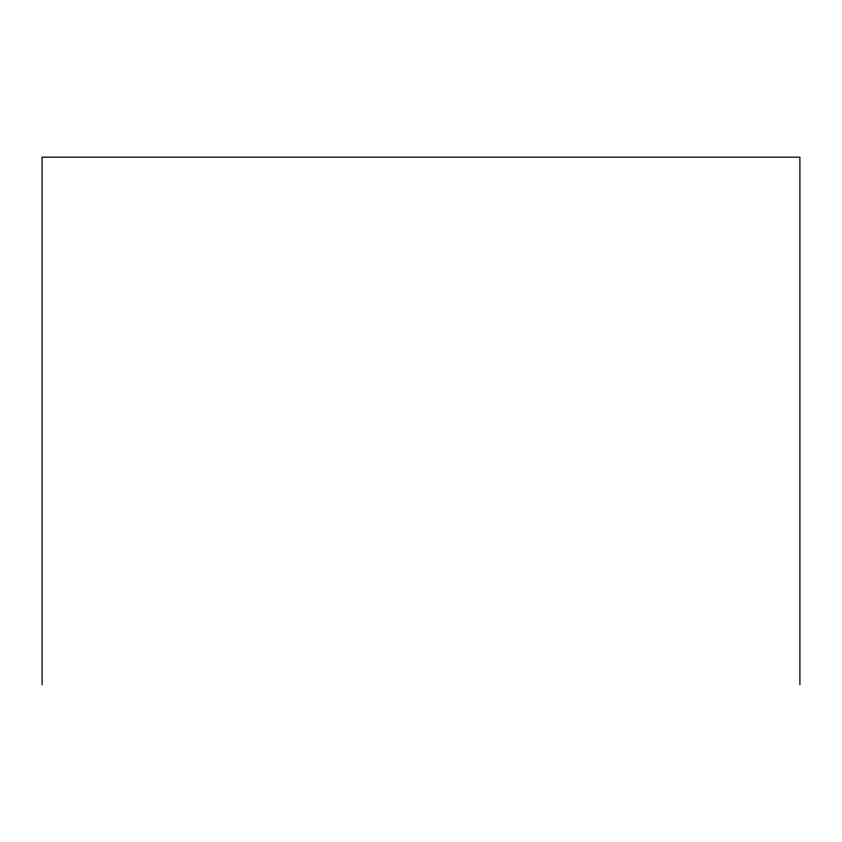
<?xml version="1.0" encoding="UTF-8"?>
<svg xmlns="http://www.w3.org/2000/svg" width="842" height="842" viewBox="0 0 842 842"><rect width="100%" height="100%" fill="white"/><g stroke="black" fill="none" stroke-linecap="round" stroke-linejoin="round"><path stroke-width="1.26" d="M799.9 684.83L799.9 157.17L42.1 157.17L42.1 684.83"/></g></svg>
